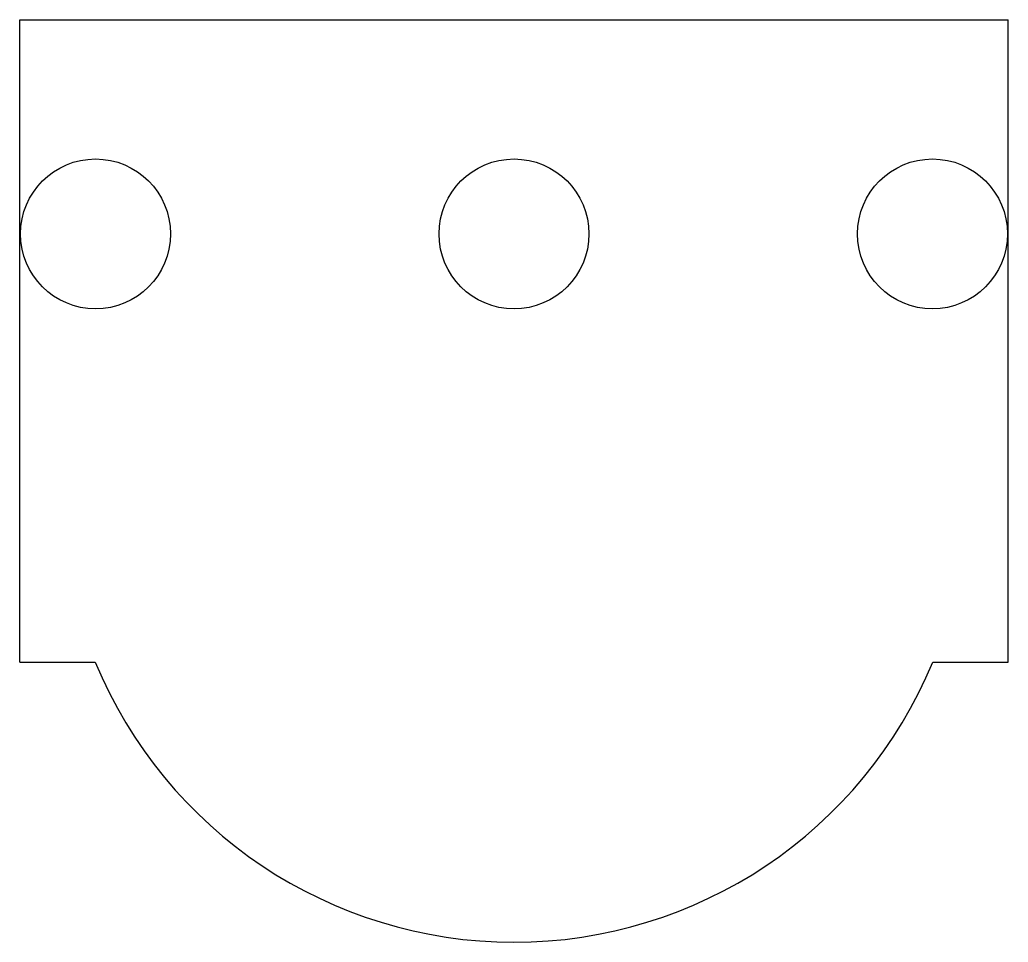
# Model space of a CAD drawing. Header units: millimetres. Extents: x 0 to 6, y -1.7 to 3.9.
import ezdxf

# ---------------------------------------------------------------- set-up
doc = ezdxf.new("R2010")
doc.units = ezdxf.units.MM

msp = doc.modelspace()

# ---------------------------------------------------------------- linework, layer by layer
at = {"color": 7, "linetype": 'Continuous'}
for p, q in [((0, 0), (0, 3.9)), ((0, 3.9), (6, 3.9)), ((6, 0), (6, 3.9)), ((0, 0), (0.4583, 0)), ((5.5417, 0), (6, 0))]:
    msp.add_line(p, q, dxfattribs=at)
for centre in [(0.46, 2.6), (3, 2.6), (5.54, 2.6)]:
    msp.add_circle(centre, 0.455, dxfattribs=at)
msp.add_arc((3, 1.05), 2.75, 202.44635, 337.55365, dxfattribs=at)

doc.saveas('drawing.dxf')
